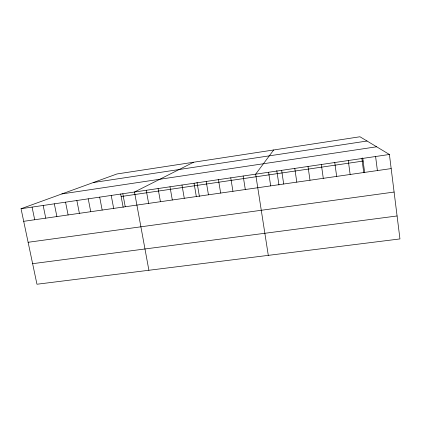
<?xml version="1.0" encoding="UTF-8"?>
<svg xmlns="http://www.w3.org/2000/svg" width="421" height="421" viewBox="0 0 421 421"><rect width="100%" height="100%" fill="white"/><g stroke="black" fill="none" stroke-linecap="round" stroke-linejoin="round"><path stroke-width="0.63" d="M273.676 149.976L255.652 174.173L268.298 255.363M193.602 162.232L134.494 192.018L148.892 270.266M21.05 208.727L116.922 173.973L359.96 136.762L389.409 154.475L399.95 238.928L36.959 284.238L21.05 208.727L389.409 154.475M93.273 182.546L367.033 141.019M61.845 193.934L376.621 146.787M121.143 196.523L363.139 161.059M23.702 221.325L391.167 168.589M28.123 242.285L394.098 192.05M32.627 263.678L397.082 215.968M32.07 207.1L34.701 219.746M43.158 205.469L45.763 218.157M54.32 203.822L56.898 216.557M65.55 202.169L68.107 214.952M76.854 200.507L79.39 213.331M88.231 198.828L90.741 211.705M99.682 197.144L102.166 210.063M111.212 195.444L113.67 208.411M122.816 193.739L125.242 206.753M120.664 193.965L123.174 207.353M146.25 190.287L148.624 203.396M158.085 188.54L160.433 201.701M169.995 186.787L172.315 199.996M181.988 185.024L184.277 198.28M197.007 182.33L199.396 196.423M194.06 183.246L196.323 196.549M206.211 181.456L208.448 194.812M218.446 179.651L220.651 193.06M230.766 177.836L232.939 191.297M243.164 176.01L245.306 189.518M268.603 172.263L270.682 185.877M281.644 170.342L283.691 184.014M276.781 170.568L278.96 185.008M294.784 168.411L296.794 182.13M308.014 166.463L309.993 180.235M321.339 164.5L323.281 178.33M334.753 162.522L336.663 176.41M348.272 160.533L350.146 174.473M362.728 157.901L364.67 172.715M361.886 158.528L363.723 172.526M375.595 156.507L377.395 170.563"/></g></svg>
